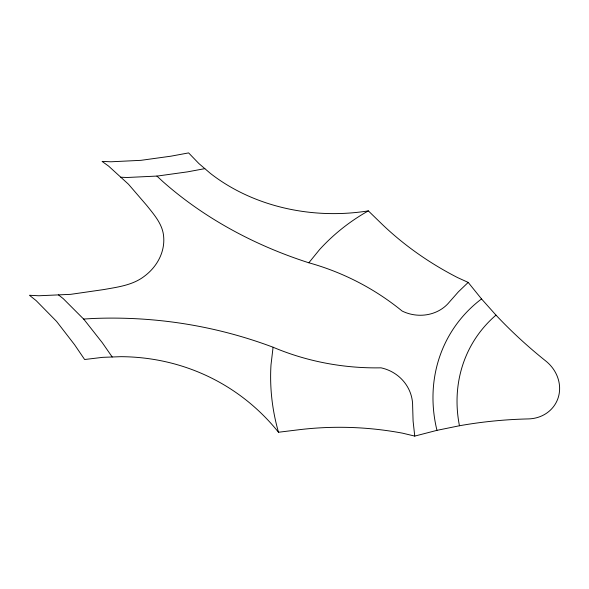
<?xml version="1.0" encoding="UTF-8"?>
<svg xmlns="http://www.w3.org/2000/svg" width="589" height="589" viewBox="0 0 589 589"><rect width="100%" height="100%" fill="white"/><g stroke="black" fill="none" stroke-linecap="round" stroke-linejoin="round"><path stroke-width="0.88" d="M83.609 319.054L93.283 318.48A678.197 555.132 -75.6 0 1 273.082 347.223L270.984 365.003A221.758 203.419 26 0 0 278.494 432.245L298.873 429.749A452.094 390.625 84.9 0 1 402.604 433.18L414.752 436.096L436.964 430.345L459.449 425.751A716.636 562.304 72.2 0 1 528.311 418.919A35.848 32.439 28.6 0 0 558.335 397.251A35.848 32.439 28.6 0 0 545.797 361.02A418.551 317.221 20.2 0 1 495.99 315.13L481.537 298.94L468.196 282.411L457.579 277.588A289.729 229.651 11.9 0 1 381.017 223.202L368.346 210.877A181.147 148.237 -2.1 0 1 210.398 173.409L198.883 163.543L188.613 152.904L170.928 156.181L140.955 160.333L110.938 161.784L102.074 161.401L108.612 166.113L128.446 184.195L146.749 205.436C154.149 214.779 162.873 224.409 163.676 236.933A48.246 41.863 -22 0 1 144.106 276.447C132.503 285.267 117.704 287.064 103.804 289.56L70.709 294.338L38.837 295.766L29.45 295.266L36.201 300.67L56.544 321.366L74.589 344.742L84.632 359.511L102.803 357.332L120.959 356.676A244.869 220.89 -59.3 0 1 278.494 432.245M156.917 176.074L162.895 181.611A381.385 294.89 2.7 0 0 308.835 262.782L319.577 249.581A221.758 203.419 26 0 1 368.346 210.877M468.196 282.411L458.404 291.813L449.414 302.01A37.519 33.926 9.9 0 1 402.169 311.066A276.845 265.735 -57.2 0 0 308.835 262.782M204.832 168.638L187.604 171.848L157.381 176.052L127.084 177.495L120.797 177.223M58.48 294.89L63.281 298.682L83.925 319.371L102.302 342.724L112.204 356.993M414.752 436.096L413.088 421.039L412.646 406.138A39.507 37.924 15.1 0 0 381.017 367.83A231.661 199.141 1.4 0 1 273.082 347.223M459.449 425.751A141.102 124.706 33.5 0 1 495.99 315.13M436.964 430.345A152.522 135.455 32.9 0 1 481.537 298.94"/></g></svg>
